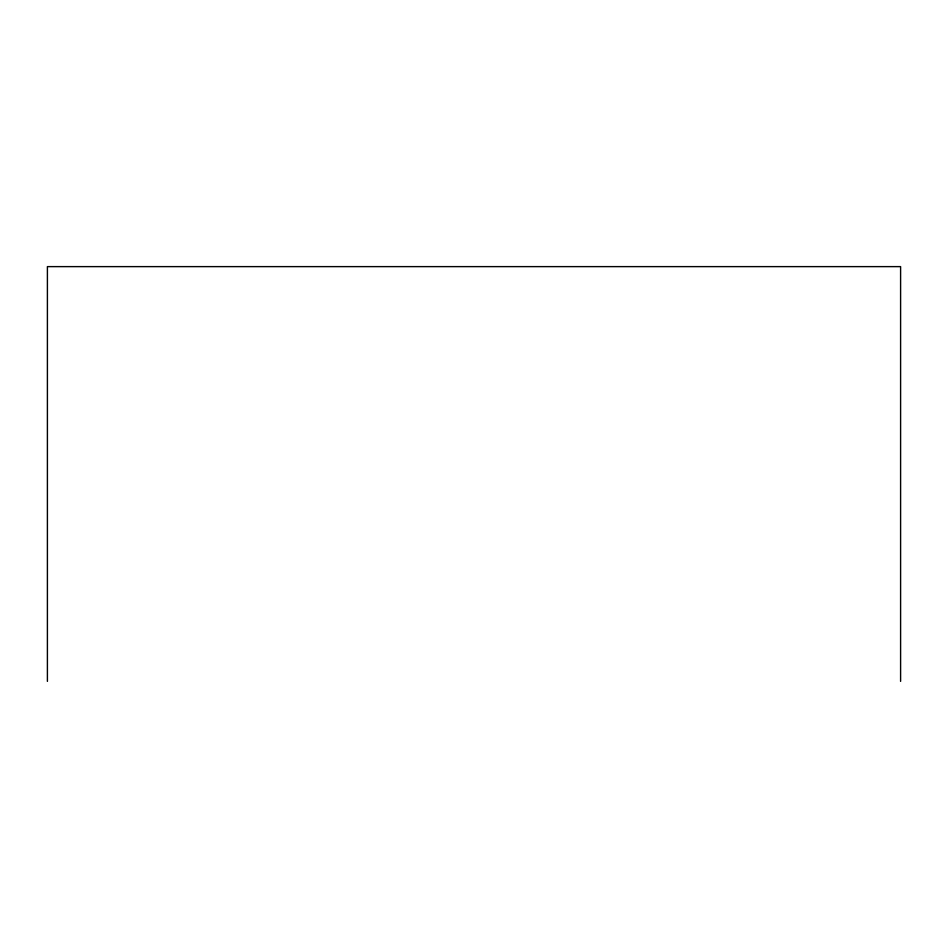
<?xml version="1.0" encoding="UTF-8"?>
<svg xmlns="http://www.w3.org/2000/svg" width="948" height="948" viewBox="0 0 948 948"><rect width="100%" height="100%" fill="white"/><g stroke="black" fill="none" stroke-linecap="round" stroke-linejoin="round"><path stroke-width="1.42" d="M900.6 681.375L900.6 266.625L47.4 266.625L47.4 681.375"/></g></svg>
